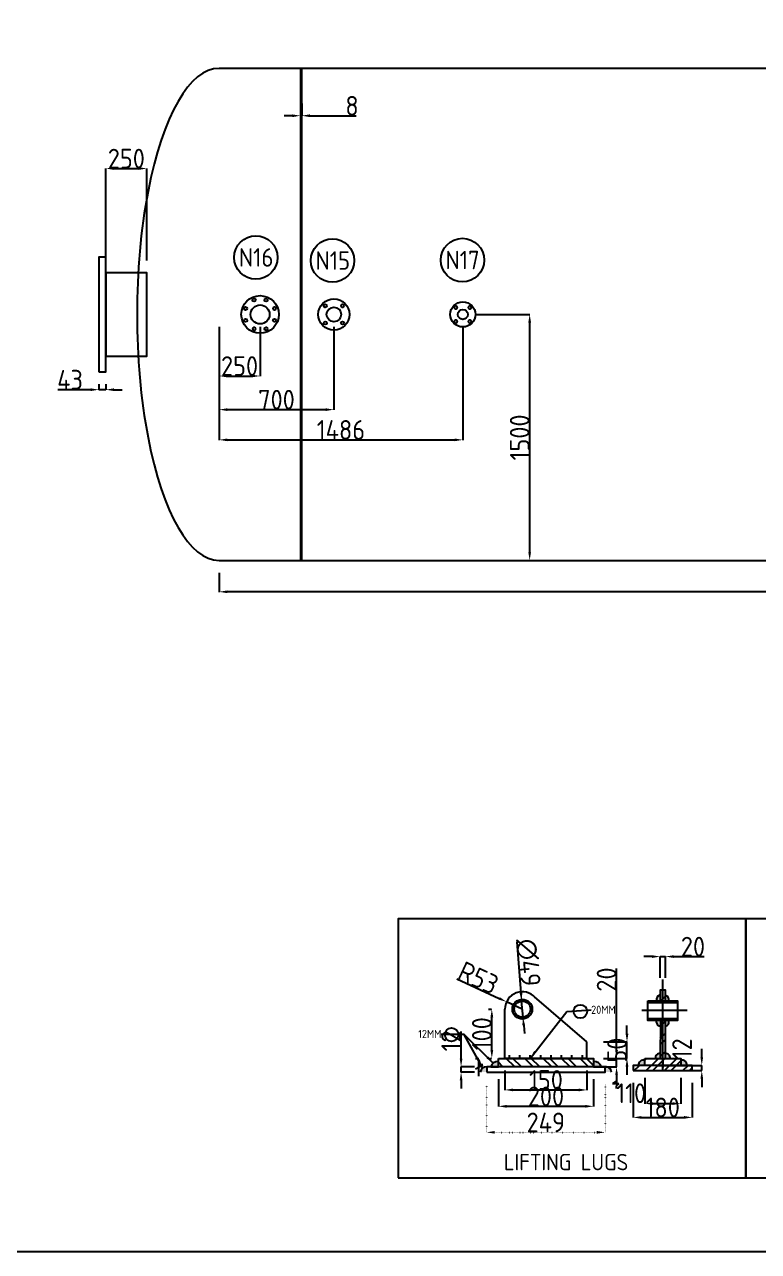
# Model space of a CAD drawing. Header units: inches. Extents: x 23330 to 45059, y 73 to 14133.
# Drawn here: x 27802 to 32275, y 73 to 7554 of the extents above; entities that cross this region are included whole.
import ezdxf

# ---------------------------------------------------------------- set-up
doc = ezdxf.new("R2010")
doc.units = ezdxf.units.IN
doc.header["$LTSCALE"] = 40
doc.header["$MEASUREMENT"] = 0
for name, pattern in [('ACAD_ISO03W100', [30, 12, -18]), ('CENTER', [50.8, 31.75, -6.35, 6.35, -6.35]), ('CENTER2', [1.125, 0.75, -0.125, 0.125, -0.125]), ('DOT', [0.25, 0, -0.25])]:
    doc.linetypes.add(name, pattern=pattern)
doc.layers.add('fitting', color=7, linetype='CENTER2', lineweight=0)
doc.styles.get("Standard").update_dxf_attribs({"font": 'isocp.shx', "height": 120, "bigfont": '@extfont2.shx'})
doc.dimstyles.new('ISO-25', dxfattribs={"dimtxt": 120, "dimasz": 50, "dimexe": 1.25, "dimexo": 75, "dimtad": 1, "dimdec": 0, "dimtxsty": 'Standard', "dimcen": 0, "dimclrd": 1, "dimclre": 1, "dimclrt": 1, "dimazin": 0, "dimtfac": 1, "dimtdec": 0, "dimtmove": 0, "dimatfit": 3, "dimfxl": 1, "dimtfillclr": 1, "dimarcsym": 0})

# ---------------------------------------------------------------- blocks, each defined once
blk = doc.blocks.new('*U60')
blk.add_circle((0, 0), 9.53)
blk = doc.blocks.new('*U61')
at = {"color": 0, "linetype": 'ByBlock', "lineweight": -2, "transparency": 16777216}
for p, rotation in [((3339.6, 2662.7), 90.00000000000001), ((3339.6, 2557.3), 180), ((3444.9, 2557.3), 270)]:
    blk.add_blockref('*U60', p, dxfattribs=dict(at, rotation=rotation))
blk.add_blockref('*U60', (3444.9, 2662.7), dxfattribs=at)
blk = doc.blocks.new('*U62')
blk.add_circle((0, 0), 9.55)
blk = doc.blocks.new('*U63')
at = {"color": 0, "linetype": 'ByBlock', "lineweight": -2, "transparency": 16777216}
blk.add_blockref('*U62', (4349.7, 2315.5), dxfattribs=at)
for p, rotation in [((4289.3, 2255.2), 90), ((4410, 2255.2), 270.0000000000001), ((4349.7, 2194.8), 180)]:
    blk.add_blockref('*U62', p, dxfattribs=dict(at, rotation=rotation))
blk = doc.blocks.new('*U64')
blk.add_circle((0, 0), 9.55)
blk = doc.blocks.new('*U65')
at = {"color": 0, "linetype": 'ByBlock', "lineweight": -2, "transparency": 16777216}
for p, rotation in [((29709.1, 5150.1), 45.00000000000001), ((29843.8, 5150.1), 314.9999999999999), ((29681.2, 5082.8), 90), ((29871.7, 5082.8), 270), ((29709.1, 5015.4), 135), ((29843.8, 5015.4), 225), ((29776.4, 4987.5), 180)]:
    blk.add_blockref('*U64', p, dxfattribs=dict(at, rotation=rotation))
blk.add_blockref('*U64', (29776.4, 5178), dxfattribs=at)
blk = doc.blocks.new('*D68')
at = {"color": 1, "lineweight": -2, "ltscale": 1000, "transparency": 16777216}
for p, q in [((31410.1, 1300.4), (31410.1, 1799.1)), ((31329.9, 1250.4), (31411.4, 1250.4)), ((31329.9, 1198.3), (31411.4, 1198.3)), ((31410.1, 1198.3), (31410.1, 1250.4)), ((31410.1, 1148.3), (31410.1, 1098.3))]:
    blk.add_line(p, q, dxfattribs=at)
at = {"color": 1, "ltscale": 1000, "transparency": 16777216}
for points in [[(31401.8, 1300.4), (31418.5, 1300.4), (31410.1, 1250.4)], [(31401.8, 1148.3), (31418.5, 1148.3), (31410.1, 1198.3)]]:
    blk.add_solid(points, dxfattribs=at)
at = {"layer": 'Defpoints', "color": 0, "ltscale": 1000, "transparency": 16777216}
for p in [(31229.9, 1250.4), (31229.9, 1198.3), (31410.1, 1250.4)]:
    blk.add_point(p, dxfattribs=at)
at = {"color": 1, "ltscale": 1000, "transparency": 16777216, "insert": (31349.5, 1730.9), "char_height": 120, "attachment_point": 5, "rotation": 90}
blk.add_mtext('20', dxfattribs=at)
blk = doc.blocks.new('*D77')
at = {"color": 1, "lineweight": -2, "ltscale": 1000, "transparency": 16777216}
for p, q in [((31473.7, 1400.4), (31473.7, 1450.4)), ((31329.9, 1350.4), (31475, 1350.4)), ((31473.7, 1250.4), (31473.7, 1350.4)), ((31329.9, 1250.4), (31475, 1250.4)), ((31473.7, 1200.4), (31473.7, 1150.4))]:
    blk.add_line(p, q, dxfattribs=at)
at = {"color": 1, "ltscale": 1000, "transparency": 16777216}
for points in [[(31465.4, 1400.4), (31482.1, 1400.4), (31473.7, 1350.4)], [(31465.4, 1200.4), (31482.1, 1200.4), (31473.7, 1250.4)]]:
    blk.add_solid(points, dxfattribs=at)
at = {"layer": 'Defpoints', "color": 0, "ltscale": 1000, "transparency": 16777216}
for p in [(31229.9, 1350.4), (31473.7, 1350.4), (31229.9, 1250.4)]:
    blk.add_point(p, dxfattribs=at)
at = {"color": 1, "ltscale": 1000, "transparency": 16777216, "insert": (31413.1, 1300.4), "char_height": 120, "attachment_point": 5, "rotation": 90}
blk.add_mtext('50', dxfattribs=at)
blk = doc.blocks.new('*D78')
at = {"color": 1, "lineweight": -2, "ltscale": 1000, "transparency": 16777216}
for p, q in [((30629.9, 1550.4), (30648.8, 1550.4)), ((30650, 1300.4), (30650, 1500.4)), ((30629.9, 1250.4), (30648.8, 1250.4))]:
    blk.add_line(p, q, dxfattribs=at)
at = {"color": 1, "ltscale": 1000, "transparency": 16777216}
for points in [[(30641.7, 1500.4), (30658.4, 1500.4), (30650, 1550.4)], [(30641.7, 1300.4), (30658.4, 1300.4), (30650, 1250.4)]]:
    blk.add_solid(points, dxfattribs=at)
at = {"layer": 'Defpoints', "color": 0, "ltscale": 1000, "transparency": 16777216}
for p in [(30650, 1550.4), (30729.9, 1550.4), (30729.9, 1250.4)]:
    blk.add_point(p, dxfattribs=at)
at = {"color": 1, "ltscale": 1000, "transparency": 16777216, "insert": (30589.4, 1400.4), "char_height": 120, "attachment_point": 5, "rotation": 90}
blk.add_mtext('100', dxfattribs=at)
blk = doc.blocks.new('*D79')
at = {"color": 1, "lineweight": -2, "ltscale": 1000, "transparency": 16777216}
for p, q in [((30436.6, 1735.7), (30694.4, 1616)), ((30835.9, 1550.4), (30739.7, 1595))]:
    blk.add_line(p, q, dxfattribs=at)
at = {"color": 1, "ltscale": 1000, "transparency": 16777216}
blk.add_solid([(30697.9, 1623.6), (30690.9, 1608.5), (30739.7, 1595)], dxfattribs=at)
at = {"layer": 'Defpoints', "color": 0, "ltscale": 1000, "transparency": 16777216}
for p in [(30739.7, 1595), (30835.9, 1550.4)]:
    blk.add_point(p, dxfattribs=at)
at = {"color": 1, "ltscale": 1000, "transparency": 16777216, "insert": (30568.3, 1741.4), "char_height": 120, "attachment_point": 5, "rotation": 335.10709}
blk.add_mtext('R53', dxfattribs=at)
blk = doc.blocks.new('*D80')
at = {"color": 1, "lineweight": -2, "ltscale": 1000, "transparency": 16777216}
for p, q in [((30801.5, 1960), (30827.6, 1649.3)), ((30840, 1501.3), (30831.8, 1599.4)), ((30844.2, 1451.5), (30848.4, 1401.6))]:
    blk.add_line(p, q, dxfattribs=at)
at = {"color": 1, "ltscale": 1000, "transparency": 16777216}
for points in [[(30835.9, 1650), (30819.3, 1648.6), (30831.8, 1599.4)], [(30852.5, 1452.2), (30835.9, 1450.8), (30840, 1501.3)]]:
    blk.add_solid(points, dxfattribs=at)
at = {"layer": 'Defpoints', "color": 0, "ltscale": 1000, "transparency": 16777216}
for p in [(30831.8, 1599.4), (30840, 1501.3)]:
    blk.add_point(p, dxfattribs=at)
at = {"color": 1, "ltscale": 1000, "transparency": 16777216, "insert": (30872.9, 1834.6), "char_height": 120, "attachment_point": 5, "rotation": 274.80229}
blk.add_mtext('∅49', dxfattribs=at)
blk = doc.blocks.new('*D69')
at = {"color": 1, "lineweight": -2, "ltscale": 0.25, "transparency": 16777216}
for p, q in [((30729.9, 1175.4), (30729.9, 1056.6)), ((31229.9, 1175.4), (31229.9, 1056.6)), ((30779.9, 1057.8), (31179.9, 1057.8))]:
    blk.add_line(p, q, dxfattribs=at)
at = {"color": 1, "ltscale": 0.25, "transparency": 16777216}
for points in [[(30779.9, 1066.2), (30779.9, 1049.5), (30729.9, 1057.8)], [(31179.9, 1066.2), (31179.9, 1049.5), (31229.9, 1057.8)]]:
    blk.add_solid(points, dxfattribs=at)
at = {"layer": 'Defpoints', "color": 0, "ltscale": 0.25, "transparency": 16777216}
for p in [(30729.9, 1250.4), (31229.9, 1250.4), (31229.9, 1057.8)]:
    blk.add_point(p, dxfattribs=at)
at = {"color": 1, "ltscale": 0.25, "transparency": 16777216, "insert": (30979.9, 1118.5), "char_height": 120, "attachment_point": 5}
blk.add_mtext('150', dxfattribs=at)
blk = doc.blocks.new('*D81')
at = {"color": 1, "lineweight": -2, "ltscale": 0.25, "transparency": 16777216}
for p, q in [((30689.9, 1123.3), (30689.9, 956.6)), ((31269.9, 1123.3), (31269.9, 956.6)), ((30739.9, 957.9), (31219.9, 957.9))]:
    blk.add_line(p, q, dxfattribs=at)
at = {"color": 1, "ltscale": 0.25, "transparency": 16777216}
for points in [[(30739.9, 966.2), (30739.9, 949.5), (30689.9, 957.9)], [(31219.9, 966.2), (31219.9, 949.5), (31269.9, 957.9)]]:
    blk.add_solid(points, dxfattribs=at)
at = {"layer": 'Defpoints', "color": 0, "ltscale": 0.25, "transparency": 16777216}
for p in [(30689.9, 1198.3), (31269.9, 1198.3), (31269.9, 957.9)]:
    blk.add_point(p, dxfattribs=at)
at = {"color": 1, "ltscale": 0.25, "transparency": 16777216, "insert": (30979.9, 1018.5), "char_height": 120, "attachment_point": 5}
blk.add_mtext('200', dxfattribs=at)
blk = doc.blocks.new('*D82')
at = {"color": 1, "lineweight": -2, "ltscale": 0.25, "transparency": 16777216}
for p, q in [((31581.6, 1132.5), (31581.6, 973.3)), ((31801.6, 1132.5), (31801.6, 973.3)), ((31631.6, 974.5), (31751.6, 974.5))]:
    blk.add_line(p, q, dxfattribs=at)
at = {"color": 1, "ltscale": 0.25, "transparency": 16777216}
for points in [[(31631.6, 982.9), (31631.6, 966.2), (31581.6, 974.5)], [(31751.6, 982.9), (31751.6, 966.2), (31801.6, 974.5)]]:
    blk.add_solid(points, dxfattribs=at)
at = {"layer": 'Defpoints', "color": 0, "ltscale": 0.25, "transparency": 16777216}
for p in [(31581.6, 1207.5), (31801.6, 1207.5), (31801.6, 974.5)]:
    blk.add_point(p, dxfattribs=at)
at = {"color": 1, "ltscale": 0.25, "transparency": 16777216, "insert": (31499.5, 1037.4), "char_height": 120, "attachment_point": 5}
blk.add_mtext('110', dxfattribs=at)
blk = doc.blocks.new('*D83')
at = {"color": 1, "lineweight": -2, "ltscale": 0.25, "transparency": 16777216}
for p, q in [((31511.6, 1100.5), (31511.6, 889)), ((31871.6, 1100.5), (31871.6, 889)), ((31561.6, 890.3), (31821.6, 890.3))]:
    blk.add_line(p, q, dxfattribs=at)
at = {"color": 1, "ltscale": 0.25, "transparency": 16777216}
for points in [[(31561.6, 898.6), (31561.6, 881.9), (31511.6, 890.3)], [(31821.6, 898.6), (31821.6, 881.9), (31871.6, 890.3)]]:
    blk.add_solid(points, dxfattribs=at)
at = {"layer": 'Defpoints', "color": 0, "ltscale": 0.25, "transparency": 16777216}
for p in [(31511.6, 1175.5), (31871.6, 1175.5), (31871.6, 890.3)]:
    blk.add_point(p, dxfattribs=at)
at = {"color": 1, "ltscale": 0.25, "transparency": 16777216, "insert": (31691.6, 950.9), "char_height": 120, "attachment_point": 5}
blk.add_mtext('180', dxfattribs=at)
blk = doc.blocks.new('*D70')
at = {"color": 1, "lineweight": -2, "ltscale": 0.25, "transparency": 16777216}
for p, q in [((31929.4, 1257.5), (31929.4, 1307.5)), ((31656.6, 1207.5), (31930.7, 1207.5)), ((31929.4, 1175.5), (31929.4, 1207.5)), ((31663.7, 1175.5), (31930.7, 1175.5)), ((31929.4, 1125.5), (31929.4, 1075.5))]:
    blk.add_line(p, q, dxfattribs=at)
at = {"color": 1, "ltscale": 0.25, "transparency": 16777216}
for points in [[(31921.1, 1257.5), (31937.7, 1257.5), (31929.4, 1207.5)], [(31921.1, 1125.5), (31937.7, 1125.5), (31929.4, 1175.5)]]:
    blk.add_solid(points, dxfattribs=at)
at = {"layer": 'Defpoints', "color": 0, "ltscale": 0.25, "transparency": 16777216}
for p in [(31581.6, 1207.5), (31929.4, 1207.5), (31588.7, 1175.5)]:
    blk.add_point(p, dxfattribs=at)
at = {"color": 1, "ltscale": 0.25, "transparency": 16777216, "insert": (31809.2, 1308.4), "char_height": 120, "attachment_point": 5, "rotation": 90}
blk.add_mtext('12', dxfattribs=at)
blk = doc.blocks.new('*D88')
at = {"color": 1, "lineweight": -2, "ltscale": 0.01, "transparency": 16777216}
for p, q in [((30462.7, 1248.3), (30462.7, 1414.8)), ((30544.9, 1198.3), (30461.4, 1198.3)), ((30462.7, 1166.3), (30462.7, 1198.3)), ((30544.9, 1166.3), (30461.4, 1166.3)), ((30462.7, 1116.3), (30462.7, 1066.3))]:
    blk.add_line(p, q, dxfattribs=at)
at = {"color": 1, "ltscale": 0.01, "transparency": 16777216}
for points in [[(30454.3, 1248.3), (30471, 1248.3), (30462.7, 1198.3)], [(30454.3, 1116.3), (30471, 1116.3), (30462.7, 1166.3)]]:
    blk.add_solid(points, dxfattribs=at)
at = {"layer": 'Defpoints', "color": 0, "ltscale": 0.01, "transparency": 16777216}
for p in [(30462.7, 1198.3), (30619.9, 1198.3), (30619.9, 1166.3)]:
    blk.add_point(p, dxfattribs=at)
at = {"color": 1, "ltscale": 0.01, "transparency": 16777216, "insert": (30402, 1356.6), "char_height": 120, "attachment_point": 5, "rotation": 90}
blk.add_mtext('12', dxfattribs=at)
blk = doc.blocks.new('*D89')
at = {"color": 1, "lineweight": -2, "ltscale": 0.01, "transparency": 16777216}
for p, q in [((31625.6, 1870.8), (31575.6, 1870.8)), ((31675.6, 1740.3), (31675.6, 1872.1)), ((31675.6, 1870.8), (31707.6, 1870.8)), ((31707.6, 1740.3), (31707.6, 1872.1)), ((31757.6, 1870.8), (31944, 1870.8))]:
    blk.add_line(p, q, dxfattribs=at)
at = {"color": 1, "ltscale": 0.01, "transparency": 16777216}
for points in [[(31625.6, 1879.2), (31625.6, 1862.5), (31675.6, 1870.8)], [(31757.6, 1879.2), (31757.6, 1862.5), (31707.6, 1870.8)]]:
    blk.add_solid(points, dxfattribs=at)
at = {"layer": 'Defpoints', "color": 0, "ltscale": 0.01, "transparency": 16777216}
for p in [(31707.6, 1870.8), (31675.6, 1665.3), (31707.6, 1665.3)]:
    blk.add_point(p, dxfattribs=at)
at = {"color": 1, "ltscale": 0.01, "transparency": 16777216, "insert": (31875.8, 1931.5), "char_height": 120, "attachment_point": 5}
blk.add_mtext('20', dxfattribs=at)
blk = doc.blocks.new('*D73')
at = {"color": 1, "linetype": 'DOT', "lineweight": -2, "ltscale": 0.25, "transparency": 16777216}
for p, q in [((30618.3, 1082.9), (30618.3, 797.8)), ((31339.9, 1091.3), (31339.9, 797.8)), ((30668.3, 799.1), (31289.9, 799.1))]:
    blk.add_line(p, q, dxfattribs=at)
at = {"color": 1, "linetype": 'DOT', "ltscale": 0.25, "transparency": 16777216}
for points in [[(30668.3, 807.4), (30668.3, 790.8), (30618.3, 799.1)], [(31289.9, 807.4), (31289.9, 790.8), (31339.9, 799.1)]]:
    blk.add_solid(points, dxfattribs=at)
at = {"layer": 'Defpoints', "color": 0, "linetype": 'DOT', "ltscale": 0.25, "transparency": 16777216}
for p in [(30618.3, 1157.9), (31339.9, 1166.3), (31339.9, 799.1)]:
    blk.add_point(p, dxfattribs=at)
at = {"color": 1, "linetype": 'DOT', "ltscale": 0.25, "transparency": 16777216, "insert": (30979.1, 859.7), "char_height": 120, "attachment_point": 5}
blk.add_mtext('249', dxfattribs=at)
blk = doc.blocks.new('*D111')
at = {"color": 1, "lineweight": -2, "transparency": 16777216}
for p, q in [((28987.7, 5711.3), (28987.7, 5409.6)), ((29237.7, 5711.3), (29237.7, 5409.6)), ((29037.7, 5410.8), (29187.7, 5410.8))]:
    blk.add_line(p, q, dxfattribs=at)
at = {"color": 1, "transparency": 16777216}
for points in [[(29037.7, 5419.1), (29037.7, 5402.5), (28987.7, 5410.8)], [(29187.7, 5419.1), (29187.7, 5402.5), (29237.7, 5410.8)]]:
    blk.add_solid(points, dxfattribs=at)
at = {"layer": 'Defpoints', "color": 0, "transparency": 16777216}
for p in [(28987.7, 5786.3), (29237.7, 5786.3), (29237.7, 5410.8)]:
    blk.add_point(p, dxfattribs=at)
at = {"color": 1, "transparency": 16777216, "insert": (29112.7, 5471.5), "char_height": 120, "attachment_point": 5}
blk.add_mtext('250', dxfattribs=at)
blk = doc.blocks.new('*D112')
at = {"color": 1, "lineweight": -2, "transparency": 16777216}
for p, q in [((28987.7, 5711.3), (28987.7, 5204.5)), ((29687.7, 5711.3), (29687.7, 5204.5)), ((29037.7, 5205.8), (29637.7, 5205.8))]:
    blk.add_line(p, q, dxfattribs=at)
at = {"color": 1, "transparency": 16777216}
for points in [[(29037.7, 5214.1), (29037.7, 5197.4), (28987.7, 5205.8)], [(29637.7, 5214.1), (29637.7, 5197.4), (29687.7, 5205.8)]]:
    blk.add_solid(points, dxfattribs=at)
at = {"layer": 'Defpoints', "color": 0, "transparency": 16777216}
for p in [(28987.7, 5786.3), (29687.7, 5786.3), (29687.7, 5205.8)]:
    blk.add_point(p, dxfattribs=at)
at = {"color": 1, "transparency": 16777216, "insert": (29337.7, 5266.4), "char_height": 120, "attachment_point": 5}
blk.add_mtext('700', dxfattribs=at)
blk = doc.blocks.new('*D113')
at = {"color": 1, "lineweight": -2, "transparency": 16777216}
for p, q in [((28987.7, 5711.3), (28987.7, 5020.3)), ((30473.3, 5711.3), (30473.3, 5020.3)), ((29037.7, 5021.5), (30423.3, 5021.5))]:
    blk.add_line(p, q, dxfattribs=at)
at = {"color": 1, "transparency": 16777216}
for points in [[(29037.7, 5029.8), (29037.7, 5013.2), (28987.7, 5021.5)], [(30423.3, 5029.8), (30423.3, 5013.2), (30473.3, 5021.5)]]:
    blk.add_solid(points, dxfattribs=at)
at = {"layer": 'Defpoints', "color": 0, "transparency": 16777216}
for p in [(28987.7, 5786.3), (30473.3, 5786.3), (30473.3, 5021.5)]:
    blk.add_point(p, dxfattribs=at)
at = {"color": 1, "transparency": 16777216, "insert": (29730.5, 5082.1), "char_height": 120, "attachment_point": 5}
blk.add_mtext('1486', dxfattribs=at)
blk = doc.blocks.new('*D150')
at = {"color": 1, "lineweight": -2, "transparency": 16777216}
for p, q in [((29483.7, 7072.9), (29483.7, 6999.1)), ((29491.7, 7072.9), (29491.7, 6999.1)), ((29433.7, 6997.9), (29383.7, 6997.9)), ((29483.7, 6997.9), (29491.7, 6997.9)), ((29541.7, 6997.9), (29822.6, 6997.9))]:
    blk.add_line(p, q, dxfattribs=at)
at = {"color": 1, "transparency": 16777216}
for points in [[(29433.7, 7006.2), (29433.7, 6989.5), (29483.7, 6997.9)], [(29541.7, 7006.2), (29541.7, 6989.5), (29491.7, 6997.9)]]:
    blk.add_solid(points, dxfattribs=at)
at = {"layer": 'Defpoints', "color": 0, "transparency": 16777216}
for p in [(29483.7, 6997.9), (29491.7, 6997.9), (29491.7, 6997.9)]:
    blk.add_point(p, dxfattribs=at)
at = {"color": 1, "transparency": 16777216, "insert": (29798, 7058.5), "char_height": 120, "attachment_point": 5}
blk.add_mtext('8', dxfattribs=at)
blk = doc.blocks.new('*D151')
at = {"color": 1, "lineweight": -2, "transparency": 16777216}
for p, q in [((28297.7, 6115.3), (28297.7, 6677)), ((28347.7, 6675.8), (28497.7, 6675.8)), ((28547.7, 6115.3), (28547.7, 6677))]:
    blk.add_line(p, q, dxfattribs=at)
at = {"color": 1, "transparency": 16777216}
for points in [[(28347.7, 6684.1), (28347.7, 6667.5), (28297.7, 6675.8)], [(28497.7, 6684.1), (28497.7, 6667.5), (28547.7, 6675.8)]]:
    blk.add_solid(points, dxfattribs=at)
at = {"layer": 'Defpoints', "color": 0, "transparency": 16777216}
for p in [(28547.7, 6675.8), (28297.7, 6040.3), (28547.7, 6040.3)]:
    blk.add_point(p, dxfattribs=at)
at = {"color": 1, "transparency": 16777216, "insert": (28422.7, 6736.4), "char_height": 120, "attachment_point": 5}
blk.add_mtext('250', dxfattribs=at)
blk = doc.blocks.new('*D152')
at = {"color": 1, "lineweight": -2, "transparency": 16777216}
for p, q in [((28204.8, 5327.4), (28004.6, 5327.4)), ((28254.8, 5362), (28254.8, 5326.2)), ((28297.7, 5327.4), (28254.8, 5327.4)), ((28297.7, 5362), (28297.7, 5326.2)), ((28347.7, 5327.4), (28397.7, 5327.4))]:
    blk.add_line(p, q, dxfattribs=at)
at = {"color": 1, "transparency": 16777216}
for points in [[(28204.8, 5335.8), (28204.8, 5319.1), (28254.8, 5327.4)], [(28347.7, 5335.8), (28347.7, 5319.1), (28297.7, 5327.4)]]:
    blk.add_solid(points, dxfattribs=at)
at = {"layer": 'Defpoints', "color": 0, "transparency": 16777216}
for p in [(28254.8, 5437), (28297.7, 5437), (28254.8, 5327.4)]:
    blk.add_point(p, dxfattribs=at)
at = {"color": 1, "transparency": 16777216, "insert": (28079.7, 5388.1), "char_height": 120, "attachment_point": 5}
blk.add_mtext('43', dxfattribs=at)
blk = doc.blocks.new('*D153')
at = {"color": 1, "lineweight": -2, "transparency": 16777216}
for p, q in [((28987.7, 4211.3), (28987.7, 4093.8)), ((38487.7, 4211.3), (38487.7, 4093.8)), ((38437.7, 4095), (29037.7, 4095))]:
    blk.add_line(p, q, dxfattribs=at)
at = {"color": 1, "transparency": 16777216}
for points in [[(29037.7, 4103.4), (29037.7, 4086.7), (28987.7, 4095)], [(38437.7, 4103.4), (38437.7, 4086.7), (38487.7, 4095)]]:
    blk.add_solid(points, dxfattribs=at)
at = {"layer": 'Defpoints', "color": 0, "transparency": 16777216}
for p in [(28987.7, 4286.3), (38487.7, 4286.3), (28987.7, 4095)]:
    blk.add_point(p, dxfattribs=at)
at = {"color": 1, "transparency": 16777216, "insert": (33737.7, 4155.7), "char_height": 120, "attachment_point": 5}
blk.add_mtext('9500', dxfattribs=at)
blk = doc.blocks.new('*D154')
at = {"color": 1, "lineweight": -2, "transparency": 16777216}
for p, q in [((30548.3, 5786.3), (30881.9, 5786.3)), ((30880.6, 5736.3), (30880.6, 4336.3)), ((30548.3, 4286.3), (30881.9, 4286.3))]:
    blk.add_line(p, q, dxfattribs=at)
at = {"color": 1, "transparency": 16777216}
for points in [[(30872.3, 5736.3), (30889, 5736.3), (30880.6, 5786.3)], [(30872.3, 4336.3), (30889, 4336.3), (30880.6, 4286.3)]]:
    blk.add_solid(points, dxfattribs=at)
at = {"layer": 'Defpoints', "color": 0, "transparency": 16777216}
for p in [(30473.3, 5786.3), (30473.3, 4286.3), (30880.6, 4286.3)]:
    blk.add_point(p, dxfattribs=at)
at = {"color": 1, "transparency": 16777216, "insert": (30820, 5036.3), "char_height": 120, "attachment_point": 5, "rotation": 90}
blk.add_mtext('1500', dxfattribs=at)

msp = doc.modelspace()

# ---------------------------------------------------------------- hatches: boundary and pattern name
h = msp.add_hatch()
h.set_pattern_fill('ANSI31', color=256, scale=100)
h.set_pattern_definition([(45, (-581.248, -485.319), (-8.838835, 8.838835), [])])
h.paths.add_polyline_path([(29491.7, 7286.3), (29483.7, 7286.3), (29483.7, 4286.3), (29491.7, 4286.3)])
at = {"ltscale": 0.2}
h = msp.add_hatch(dxfattribs=at)
h.set_pattern_fill('STEEL', color=256, scale=25, style=0)
h.set_pattern_definition([(45, (29332.16, 448.95), (-56.1266, 56.1266), []), (45, (29332.16, 488.64), (-56.1266, 56.1266), [])])
h.paths.add_polyline_path([(31691.6, 1665.3), (31675.6, 1665.3), (31675.6, 1601.6), (31691.6, 1601.6)])
h.paths.add_polyline_path([(31707.6, 1665.3), (31691.6, 1665.3), (31691.6, 1601.6), (31707.6, 1601.6)])
h.paths.add_polyline_path([(31781.6, 1601.6), (31691.6, 1601.6), (31691.6, 1590.5), (31781.6, 1590.5)])
h.paths.add_polyline_path([(31691.6, 1601.6), (31675.6, 1601.6), (31601.6, 1601.6), (31601.6, 1590.5), (31691.6, 1590.5)])
h.paths.add_polyline_path([(31691.6, 1492), (31601.6, 1492), (31601.6, 1480.9), (31691.6, 1480.9)])
h.paths.add_polyline_path([(31781.6, 1492), (31691.6, 1492), (31691.6, 1480.9), (31781.6, 1480.9)])
h.paths.add_polyline_path([(31707.6, 1480.9), (31691.6, 1480.9), (31691.6, 1250.4), (31707.6, 1250.4)])
h.paths.add_polyline_path([(31691.6, 1480.9), (31677.8, 1480.9), (31675.6, 1250.4), (31691.6, 1250.4)])
h.paths.add_polyline_path([(31691.6, 1239.5), (31691.6, 1250.4), (31581.6, 1250.4), (31581.6, 1207.5), (31691.6, 1207.5)])
h.paths.add_polyline_path([(31801.6, 1250.4), (31691.6, 1250.4), (31691.6, 1207.5), (31801.6, 1207.5)])
h.paths.add_polyline_path([(31511.6, 1207.5), (31511.6, 1175.5), (31871.6, 1175.5), (31871.6, 1207.5)])
h = msp.add_hatch(color=256, dxfattribs=at)
h.paths.add_polyline_path([(31655.6, 1601.6), (31675.6, 1601.6), (31675.6, 1634.3, 0.454305)])
h.paths.add_polyline_path([(31707.6, 1634.3), (31707.6, 1601.6), (31727.6, 1601.6, 0.454305)])
h.paths.add_polyline_path([(31727.6, 1480.9), (31707.6, 1480.9), (31707.6, 1447.5, 0.504409)])
h.paths.add_polyline_path([(31707.6, 1280.5), (31707.6, 1250.4), (31736.1, 1250.4, 0.461086)])
h.paths.add_polyline_path([(31839.9, 1207.5, 0.462977), (31801.6, 1239.5), (31801.6, 1207.5)])
h = msp.add_hatch(color=256, dxfattribs=at)
h.paths.add_polyline_path([(31677.8, 1480.9), (31652.8, 1480.9, 0.446778), (31677.5, 1447.4)])
h.paths.add_polyline_path([(31675.6, 1250.4), (31675.9, 1280.4, 0.464265), (31647.1, 1250.4)])
h.paths.add_polyline_path([(31581.6, 1207.5), (31581.6, 1239.5, 0.462977), (31543.4, 1207.5)])
at = {"ltscale": 0.25}
h = msp.add_hatch(color=256, dxfattribs=at)
h.paths.add_polyline_path([(31269.9, 1230.3), (31269.9, 1198.3), (31318.3, 1198.3, 0.353972)])
h.paths.add_polyline_path([(31339.9, 1198.3), (31339.9, 1166.3), (31378.5, 1166.3, 0.420336)])
h.paths.add_polyline_path([(30689.9, 1230.3, 0.359839), (30643.4, 1198.3), (30689.9, 1198.3)])
h.paths.add_polyline_path([(30619.9, 1198.3, 0.365089), (30578.7, 1166.3), (30619.9, 1166.3)])
at = {"ltscale": 1000}
h = msp.add_hatch(dxfattribs=at)
h.set_pattern_fill('STEEL', color=256, scale=25, angle=90, style=0)
h.set_pattern_definition([(135, (29783.36, 448.95), (-56.1266, -56.1266), []), (135, (29743.67, 448.95), (-56.1266, -56.1266), [])])
h.paths.add_polyline_path([(31269.9, 1198.3), (31269.9, 1250.4), (30689.9, 1250.4), (30689.9, 1198.3)])
h = msp.add_hatch(dxfattribs=at)
h.set_pattern_fill('ANSI31', color=256, scale=20, angle=45, style=0)
h.set_pattern_definition([(90, (26883.974, -8289.5), (-63.5, 1e-14), [])])
h.paths.add_polyline_path([(31229.9, 1270.4), (30729.9, 1270.4), (30729.9, 1250.4), (31229.9, 1250.4)])

# ---------------------------------------------------------------- linework, layer by layer
at = {"linetype": 'ACAD_ISO03W100', "ltscale": 1000}
for p, q in [((31691.6, 1179.8), (31691.6, 1730.3)), ((31841.4, 1541.3), (31564, 1541.3))]:
    msp.add_line(p, q, dxfattribs=at)
at = {"ltscale": 0.25}
for p, q in [((30890.6, 1578.2), (30890.6, 1578.2)), ((30689.9, 1198.3), (30619.9, 1198.3)), ((30643.4, 1198.3), (30689.9, 1198.3)), ((31318.3, 1198.3), (31269.9, 1198.3)), ((31269.9, 1198.3), (31339.9, 1198.3)), ((31678.2, 1250.4), (31705, 1250.4))]:
    msp.add_line(p, q, dxfattribs=at)
at = {"ltscale": 1000}
for p, q in [((31229.9, 1350.4), (30910.9, 1625.3)), ((30729.9, 1250.4), (30729.9, 1550.4)), ((31229.9, 1250.4), (31229.9, 1350.4)), ((30571.4, 1247.7), (30549.5, 1247.7)), ((30549.5, 1185.7), (30595.9, 1210.5)), ((30571.4, 1192), (30570.1, 1244)), ((30595.9, 1210.5), (30570.1, 1210.5)), ((30571.4, 1240.3), (30571.4, 1220.3)), ((31229.9, 1250.4), (30729.9, 1250.4)), ((30571.4, 1140.7), (30571.4, 1192)), ((31409.3, 1166.3), (31409.3, 1113)), ((31409.3, 1113), (31385.7, 1096.7)), ((31385.7, 1096.7), (31424.3, 1096.7)), ((31424.3, 1096.7), (31408, 1083)), ((31408, 1083), (31408, 1066.7))]:
    msp.add_line(p, q, dxfattribs=at)
at = {"linetype": 'CENTER', "ltscale": 0.25}
msp.add_line((31691.6, 1239.5), (31691.6, 1195.2), dxfattribs=at)
for points in [[(23329.7, 72.9), (45059.1, 72.9), (45059.1, 14133.1), (23329.7, 14133.1)], [(29483.7, 4286.3), (29491.7, 4286.3), (29491.7, 7286.3), (29483.7, 7286.3)], [(28254.8, 5437), (28297.7, 5437), (28297.7, 6135.5), (28254.8, 6135.5)], [(28297.7, 5532.3), (28547.7, 5532.3), (28547.7, 6040.3), (28297.7, 6040.3)]]:
    msp.add_lwpolyline(points, close=True)
for points in [[(38487.7, 7286.3), (28987.7, 7286.3)], [(28987.7, 4286.3), (38487.7, 4286.3)]]:
    msp.add_lwpolyline(points)
at = {"ltscale": 1000}
for points in [[(30079, 522.5), (32198.4, 522.5), (32198.4, 2101.2), (30079, 2101.2)], [(32198.4, 522.5), (34615.5, 522.5), (34615.5, 2101.2), (32198.4, 2101.2)], [(31601.6, 1601.6), (31781.6, 1601.6), (31781.6, 1480.9), (31601.6, 1480.9)], [(31601.6, 1590.5), (31781.6, 1590.5), (31781.6, 1492), (31601.6, 1492)], [(30689.9, 1250.4), (31269.9, 1250.4), (31269.9, 1198.3), (30689.9, 1198.3)]]:
    msp.add_lwpolyline(points, close=True, dxfattribs=at)
at = {"ltscale": 0.25}
for points in [[(31675.6, 1601.6), (31707.6, 1601.6), (31707.6, 1665.3), (31675.6, 1665.3)], [(31675.6, 1250.4), (31707.6, 1250.4), (31707.6, 1480.9), (31677.8, 1480.9)], [(30619.9, 1166.3), (31339.9, 1166.3), (31339.9, 1198.3), (30619.9, 1198.3)], [(31511.6, 1175.5), (31871.6, 1175.5), (31871.6, 1207.5), (31511.6, 1207.5)], [(31581.6, 1250.4), (31801.6, 1250.4), (31801.6, 1207.5), (31581.6, 1207.5)]]:
    msp.add_lwpolyline(points, close=True, dxfattribs=at)
for centre, radius in [((29212, 6133.6), 132.5), ((29678.8, 6114.8), 132.5), ((30470.8, 6117.9), 132.5), ((29237.7, 5786.3), 114.5), ((29237.7, 5786.3), 58), ((29687.7, 5786.3), 95.2), ((30473.3, 5786.3), 76.2), ((29687.7, 5786.3), 44.5), ((30473.3, 5786.3), 30.1)]:
    msp.add_circle(centre, radius)
at = {"ltscale": 1000}
for centre, radius in [((30835.9, 1550.4), 60.3), ((30835.9, 1550.4), 49.2), ((31189.5, 1536.3), 41.3), ((30405, 1395.3), 41.3)]:
    msp.add_circle(centre, radius, dxfattribs=at)
for centre, radius, start, end in [((30835.9, 1550.4), 106, 41.86167, 180), ((30686, 1186.2), 44.3, 84.96626, 164.12901), ((31274.3, 1184.4), 46.1, 17.52816, 95.4983)]:
    msp.add_arc(centre, radius, start, end, dxfattribs=at)
at = {"ltscale": 0.25}
for centre, radius, start, end in [((31679.9, 1611.1), 25.5, 99.70396, 197.43416), ((31679.9, 1609.2), 25.5, 99.70396, 197.43416), ((31703.3, 1609.2), 25.5, 342.56584, 80.29604), ((31680.2, 1475.2), 28, 151.17255, 278.27832), ((31705.3, 1471.6), 24.2, 275.55617, 22.62326), ((31674.2, 1253.2), 27.2, 87.05017, 186.06522), ((31709, 1253.2), 27.2, 353.93478, 92.94983), ((30618.3, 1157.9), 40.5, 87.73713, 167.96349), ((31343.5, 1163.4), 35.1, 4.74902, 95.94404), ((31576.1, 1207.3), 32.7, 80.2242, 179.59645), ((31576.1, 1207.3), 32.7, 80.2242, 179.59645), ((31807.2, 1207.3), 32.7, 0.40355, 99.7758)]:
    msp.add_arc(centre, radius, start, end, dxfattribs=at)
msp.add_ellipse((28987.7, 5786.3), major_axis=(0, 1500), ratio=0.333333, start_param=0, end_param=3.141593)

# ---------------------------------------------------------------- block references
for name, p, rotation in [('*U65', (3673, -10304.6), 22.5), ('*U63', (28992.3, 1115.9), 45)]:
    msp.add_blockref(name, p, dxfattribs=dict(rotation=rotation))
msp.add_blockref('*U61', (26295.4, 3176.3))

# ---------------------------------------------------------------- texts
at = {"ltscale": 1000, "char_height": 50}
for s, insert, attachment_point in [('20MM', (31255.5, 1571.6), 1), ('12MM', (30342.4, 1373.8), 9)]:
    msp.add_mtext(s, dxfattribs=dict(at, insert=insert, attachment_point=attachment_point))
at = {"ltscale": 1000, "insert": (30723.4, 667.7), "char_height": 100, "width": 1224.895, "attachment_point": 1}
msp.add_mtext('LIFTING LUGS', dxfattribs=at)
at = {"layer": 'fitting'}
for s, p in [('N16', (29108.4, 6077.5)), ('N15', (29575.3, 6058.6)), ('N17', (30367.3, 6061.8))]:
    msp.add_text(s, height=112.5, dxfattribs=at).set_placement(p)

# ---------------------------------------------------------------- dimensions: what is measured, and where the dimension line sits
for base, p1, p2, picture, middle in [((29491.7, 6997.9), (29483.7, 6997.9), (29491.7, 6997.9), '*D150', (29798, 6997.9)), ((28547.7, 6675.8), (28297.7, 6040.3), (28547.7, 6040.3), '*D151', (28422.7, 6675.8)), ((29237.7, 5410.8), (28987.7, 5786.3), (29237.7, 5786.3), '*D111', (29112.7, 5410.8)), ((30473.3, 5021.5), (28987.7, 5786.3), (30473.3, 5786.3), '*D113', (29730.5, 5021.5)), ((28987.7, 4095), (38487.7, 4286.3), (28987.7, 4286.3), '*D153', (33737.7, 4095))]:
    dim = msp.add_linear_dim(base=base, p1=p1, p2=p2, dimstyle='ISO-25')
    dim.commit()
    dim.dimension.update_dxf_attribs({"geometry": picture, "text_midpoint": middle, "dimtype": 160})
dim = msp.add_linear_dim(base=(29687.7, 5205.8), p1=(28987.7, 5786.3), p2=(29687.7, 5786.3), angle=0, dimstyle='ISO-25')
dim.commit()
dim.dimension.update_dxf_attribs({"geometry": '*D112', "text_midpoint": (29337.7, 5205.8), "dimtype": 161})
dim = msp.add_linear_dim(base=(30880.6, 4286.3), p1=(30473.3, 5786.3), p2=(30473.3, 4286.3), angle=90, dimstyle='ISO-25')
dim.commit()
dim.dimension.update_dxf_attribs({"geometry": '*D154', "text_midpoint": (30820, 5036.3)})
dim = msp.add_linear_dim(base=(28254.8, 5327.4), p1=(28297.7, 5437), p2=(28254.8, 5437), dimstyle='ISO-25')
dim.commit()
dim.dimension.update_dxf_attribs({"geometry": '*D152', "text_midpoint": (28079.7, 5388.1)})
at = {"ltscale": 1000}
dim = msp.add_diameter_dim_2p(p1=(30840, 1501.3), p2=(30831.8, 1599.4), dimstyle='ISO-25', override={"dimlfac": 0.5}, dxfattribs=at)
dim.commit()
dim.dimension.update_dxf_attribs({"geometry": '*D80', "text_midpoint": (30872.9, 1834.6)})
at = {"ltscale": 0.01}
dim = msp.add_linear_dim(base=(31707.6, 1870.8), p1=(31675.6, 1665.3), p2=(31707.6, 1665.3), dimstyle='ISO-25', override={"dimlfac": 0.625}, dxfattribs=at)
dim.commit()
dim.dimension.update_dxf_attribs({"geometry": '*D89', "text_midpoint": (31875.8, 1931.5)})
at = {"ltscale": 1000}
dim = msp.add_radius_dim(center=(30835.9, 1550.4), mpoint=(30739.7, 1595), dimstyle='ISO-25', override={"dimlfac": 0.5}, dxfattribs=at)
dim.commit()
dim.dimension.update_dxf_attribs({"geometry": '*D79', "text_midpoint": (30568.3, 1741.4)})
for base, p1, p2, override, picture, middle in [((31410.1, 1250.4), (31229.9, 1198.3), (31229.9, 1250.4), {"dimexo": 100, "dimlfac": 0.375}, '*D68', (31410.1, 1730.9)), ((31473.7, 1350.4), (31229.9, 1250.4), (31229.9, 1350.4), {"dimexo": 100, "dimlfac": 0.5}, '*D77', (31473.7, 1300.4))]:
    dim = msp.add_linear_dim(base=base, p1=p1, p2=p2, angle=90, dimstyle='ISO-25', override=override, dxfattribs=at)
    dim.commit()
    dim.dimension.update_dxf_attribs({"geometry": picture, "text_midpoint": middle, "dimtype": 160})
dim = msp.add_linear_dim(base=(30650, 1550.4), p1=(30729.9, 1250.4), p2=(30729.9, 1550.4), angle=90, dimstyle='ISO-25', override={"dimexo": 100, "dimlfac": 0.33333}, dxfattribs=at)
dim.commit()
dim.dimension.update_dxf_attribs({"geometry": '*D78', "text_midpoint": (30589.4, 1400.4)})
at = {"ltscale": 0.01}
dim = msp.add_linear_dim(base=(30462.7, 1198.3), p1=(30619.9, 1166.3), p2=(30619.9, 1198.3), angle=90, dimstyle='ISO-25', override={"dimlfac": 0.375}, dxfattribs=at)
dim.commit()
dim.dimension.update_dxf_attribs({"geometry": '*D88', "text_midpoint": (30402, 1356.6)})
at = {"ltscale": 0.25}
dim = msp.add_linear_dim(base=(31929.4, 1207.5), p1=(31588.7, 1175.5), p2=(31581.6, 1207.5), angle=90, dimstyle='ISO-25', override={"dimlfac": 0.375, "dimtmove": 1}, dxfattribs=at)
dim.commit()
dim.dimension.update_dxf_attribs({"geometry": '*D70', "text_midpoint": (31869.9, 1308.4), "dimtype": 160})
for base, p1, p2, override, picture, middle in [((31269.9, 957.9), (30689.9, 1198.3), (31269.9, 1198.3), {"dimdec": 0, "dimlfac": 0.3449}, '*D81', (30979.9, 1018.5)), ((31229.9, 1057.8), (30729.9, 1250.4), (31229.9, 1250.4), {"dimlfac": 0.3}, '*D69', (30979.9, 1118.5)), ((31871.6, 890.3), (31511.6, 1175.5), (31871.6, 1175.5), {"dimlfac": 0.5}, '*D83', (31691.6, 950.9))]:
    dim = msp.add_linear_dim(base=base, p1=p1, p2=p2, dimstyle='ISO-25', override=override, dxfattribs=at)
    dim.commit()
    dim.dimension.update_dxf_attribs({"geometry": picture, "text_midpoint": middle})
dim = msp.add_linear_dim(base=(31801.6, 974.5), p1=(31581.6, 1207.5), p2=(31801.6, 1207.5), dimstyle='ISO-25', override={"dimlfac": 0.5, "dimtmove": 1}, dxfattribs=at)
dim.commit()
dim.dimension.update_dxf_attribs({"geometry": '*D82', "text_midpoint": (31499.5, 976.7), "dimtype": 160})
at = {"linetype": 'DOT', "ltscale": 0.25}
dim = msp.add_linear_dim(base=(31339.9, 799.1), p1=(30618.3, 1157.9), p2=(31339.9, 1166.3), dimstyle='ISO-25', override={"dimlfac": 0.3449}, dxfattribs=at)
dim.commit()
dim.dimension.update_dxf_attribs({"geometry": '*D73', "text_midpoint": (30979.1, 859.7)})

# ---------------------------------------------------------------- leaders
at = {"ltscale": 1000, "annotation_type": 0, "has_hookline": 1}
for points, hookline_direction in [([(30883.2, 1250.4), (31106.9, 1536.3), (31254.8, 1546.6)], 0), ([(30658.8, 1221.1), (30480.7, 1395.3), (30340.3, 1396.2)], 1)]:
    msp.add_leader(points, dimstyle='ISO-25', override={"dimgap": 0.625, "dimtad": 0}, dxfattribs=dict(at, hookline_direction=hookline_direction))
at = {"ltscale": 0.25}
msp.add_leader([(30594.9, 1190.9), (30483.4, 1392.7)], dimstyle='ISO-25', override={"dimgap": 0.625, "dimtad": 0}, dxfattribs=at)

doc.saveas('drawing.dxf')
